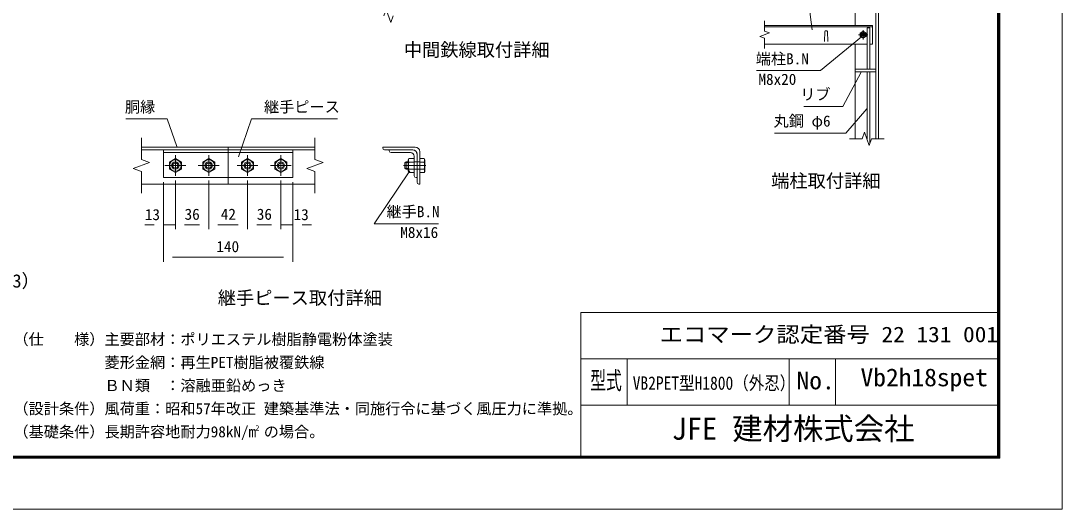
# Model space of a CAD drawing. Units: millimetres, scale not verified, with parts at other scales. Extents: x -4200 to 4200, y -2970 to 2970.
# Drawn here: x -300 to 4200, y -2970 to -858 of the extents above; entities that cross this region are included whole.
import ezdxf
from ezdxf.enums import TextEntityAlignment as Align

# ---------------------------------------------------------------- set-up
doc = ezdxf.new("R2010")
doc.units = ezdxf.units.MM
doc.header["$LTSCALE"] = 20
doc.linetypes.add('DASHED', pattern=[7.5, 6, -1.5])
doc.linetypes.add('USER1', pattern=[50.8, 31.75, -6.35, 6.35, -6.35])
for name, color, linetype, lineweight in [('0-0_D-STR1', 1, 'Continuous', 18), ('0-1_D-BMK', 2, 'USER1', 13), ('0-2_D-STR-DIM', 7, 'Continuous', 9), ('0-3_D-STR3', 3, 'Continuous', 13), ('0-7_D-STR-TXT', 7, 'Continuous', 9), ('0-B_D-TTL', 7, 'Continuous', 9)]:
    doc.layers.add(name, color=color, linetype=linetype, lineweight=lineweight)
doc.layers.add('0-9_D-TTL-TXT', color=7, linetype='Continuous')
doc.styles.add('ＭＳ ゴシック', font='')
doc.styles.get('ＭＳ ゴシック').set_extended_font_data('MS Gothic')

msp = doc.modelspace()

# ---------------------------------------------------------------- linework, layer by layer
at = {"layer": '0-0_D-STR1'}
for p, q in [((3306, -878.2), (3306, -792.2)), ((3394, -792.2), (3394, -1368.2)), ((3406, -792.2), (3406, -1368.2)), ((3380, -878.2), (2914, -878.2)), ((3380, -884.2), (2914, -884.2)), ((3380, -958.2), (3380, -878.2)), ((3174, -904.45), (3172.5, -947.45)), ((3186, -904.45), (3187.5, -947.45)), ((3357.27, -958.2), (2914, -958.2)), ((3306, -1368.2), (3306, -958.2)), ((3380, -958.2), (3369.27, -958.2)), ((3306, -1066.2), (3394, -1066.2)), ((3306, -1078.2), (3394, -1078.2)), ((220.51, -1403.73), (970.51, -1403.73)), ((220.51, -1415.73), (970.51, -1415.73)), ((595.51, -1403.73), (595.51, -1415.73)), ((1403.86, -1403.73), (1263.86, -1403.73)), ((1263.86, -1407.73), (1263.86, -1403.73)), ((1393.86, -1415.73), (1271.86, -1415.73)), ((1411.86, -1555.73), (1411.86, -1433.73)), ((1423.86, -1563.73), (1423.86, -1423.73)), ((220.51, -1563.73), (970.51, -1563.73)), ((595.51, -1535.73), (595.51, -1563.73)), ((1419.86, -1563.73), (1423.86, -1563.73))]:
    msp.add_line(p, q, dxfattribs=at)
at = {"layer": '0-0_D-STR1', "color": 4, "linetype": 'DASHED', "lineweight": 13}
msp.add_line((595.51, -1415.73), (595.51, -1535.73), dxfattribs=at)
at = {"layer": '0-0_D-STR1'}
for centre, radius, start, end in [((3180, -906.95), 6.5, 22.61986, 157.38014), ((1271.86, -1407.73), 8, 180, 270), ((1393.86, -1433.73), 18, 0, 90), ((1403.86, -1423.73), 20, 0, 90), ((1419.86, -1555.73), 8, 180, 270)]:
    msp.add_arc(centre, radius, start, end, dxfattribs=at)
at = {"layer": '0-1_D-BMK'}
for p, q in [((3340, -938.2), (3340, -898.2)), ((3360, -918.2), (3320, -918.2)), ((367.51, -1438.73), (367.51, -1528.73)), ((511.51, -1438.73), (511.51, -1528.73)), ((679.51, -1438.73), (679.51, -1528.73)), ((823.51, -1438.73), (823.51, -1528.73)), ((322.51, -1483.73), (412.51, -1483.73)), ((466.51, -1483.73), (556.51, -1483.73)), ((634.51, -1483.73), (724.51, -1483.73)), ((778.51, -1483.73), (868.51, -1483.73)), ((1353.06, -1483.73), (1449.86, -1483.73))]:
    msp.add_line(p, q, dxfattribs=at)
at = {"layer": '0-2_D-STR-DIM'}
for p, q in [((2914, -857.94), (2914, -902.54)), ((2935.14, -910.24), (2892.86, -925.63)), ((2892.86, -925.63), (2914, -933.33)), ((2914, -902.54), (2935.14, -910.24)), ((2914, -933.33), (2914, -977.94)), ((3345.74, -1340.01), (3335.48, -1368.2)), ((3366.26, -1396.39), (3345.74, -1340.01)), ((220.51, -1363.73), (220.51, -1458.08)), ((970.51, -1363.73), (970.51, -1458.08)), ((3335.48, -1368.2), (3281, -1368.2)), ((3376.52, -1368.2), (3366.26, -1396.39)), ((3431, -1368.2), (3376.52, -1368.2)), ((935.27, -1496.56), (1005.74, -1470.91)), ((1005.74, -1470.91), (970.51, -1458.08)), ((220.51, -1509.38), (220.51, -1603.73)), ((970.51, -1509.38), (935.27, -1496.56)), ((970.51, -1509.38), (970.51, -1603.73)), ((315.51, -1555.73), (315.51, -1899.45)), ((315.51, -1555.73), (315.51, -1759.45)), ((367.51, -1548.73), (367.51, -1759.45)), ((367.51, -1548.73), (367.51, -1759.45)), ((511.51, -1548.73), (511.51, -1759.45)), ((511.51, -1548.73), (511.51, -1759.45)), ((679.51, -1548.73), (679.51, -1759.45)), ((679.51, -1548.73), (679.51, -1759.45)), ((823.51, -1548.73), (823.51, -1759.45)), ((823.51, -1548.73), (823.51, -1759.45)), ((875.51, -1555.73), (875.51, -1899.45)), ((875.51, -1555.73), (875.51, -1759.45)), ((275.51, -1739.45), (235.51, -1739.45)), ((315.51, -1739.45), (367.51, -1739.45)), ((407.51, -1739.45), (471.51, -1739.45)), ((407.51, -1739.45), (447.51, -1739.45)), ((551.51, -1739.45), (639.51, -1739.45)), ((719.51, -1739.45), (783.51, -1739.45)), ((783.51, -1739.45), (743.51, -1739.45)), ((823.51, -1739.45), (875.51, -1739.45)), ((915.51, -1739.45), (955.51, -1739.45)), ((355.51, -1879.45), (835.51, -1879.45))]:
    msp.add_line(p, q, dxfattribs=at)
for points in [[(1268.41, -836.38), (1278.67, -808.19), (1299.2, -864.57), (1309.46, -836.38)], [(220.51, -1509.38), (185.27, -1496.56), (255.74, -1470.91), (220.51, -1458.08)]]:
    msp.add_lwpolyline(points, dxfattribs=at)
at = {"layer": '0-3_D-STR3'}
for p, q in [((3369.27, -888.2), (3369.27, -1066.2)), ((3340, -903.19), (3327, -910.69)), ((3327, -910.69), (3327, -925.7)), ((3327, -925.7), (3340, -933.21)), ((3353, -910.69), (3340, -903.19)), ((3340, -933.21), (3353, -925.7)), ((3353, -925.7), (3353, -910.69)), ((3357.27, -1078.2), (3357.27, -1368.2)), ((3369.27, -1078.2), (3369.27, -1388.13)), ((315.51, -1415.73), (875.51, -1415.73)), ((315.51, -1415.73), (315.51, -1535.73)), ((315.51, -1427.73), (875.51, -1427.73)), ((875.51, -1415.73), (875.51, -1535.73)), ((1291.86, -1415.73), (1291.86, -1419.73)), ((1291.86, -1415.73), (1391.86, -1415.73)), ((1299.86, -1427.73), (1383.86, -1427.73)), ((1411.86, -1435.73), (1411.86, -1535.73)), ((367.51, -1453.71), (341.51, -1468.72)), ((341.51, -1468.72), (341.51, -1498.74)), ((393.51, -1468.72), (367.51, -1453.71)), ((393.51, -1498.74), (393.51, -1468.72)), ((511.51, -1453.71), (485.51, -1468.72)), ((485.51, -1468.72), (485.51, -1498.74)), ((537.51, -1468.72), (511.51, -1453.71)), ((537.51, -1498.74), (537.51, -1468.72)), ((679.51, -1453.71), (653.51, -1468.72)), ((653.51, -1468.72), (653.51, -1498.74)), ((705.51, -1468.72), (679.51, -1453.71)), ((705.51, -1498.74), (705.51, -1468.72)), ((823.51, -1453.71), (797.51, -1468.72)), ((797.51, -1468.72), (797.51, -1498.74)), ((849.51, -1468.72), (823.51, -1453.71)), ((849.51, -1498.74), (849.51, -1468.72)), ((1359.86, -1494.93), (1359.86, -1472.53)), ((1373.86, -1470.73), (1361.66, -1470.73)), ((1373.86, -1467.73), (1364.66, -1467.73)), ((1373.86, -1458.73), (1373.86, -1508.73)), ((1399.86, -1468.72), (1376.76, -1468.72)), ((1399.86, -1443.73), (1399.86, -1527.73)), ((1399.86, -1453.71), (1399.86, -1513.76)), ((1423.86, -1467.73), (1399.86, -1467.73)), ((1423.86, -1513.76), (1423.86, -1453.71)), ((1423.86, -1453.71), (1442.28, -1453.71)), ((1423.86, -1468.72), (1442.28, -1468.72)), ((1445.06, -1458.53), (1442.28, -1453.71)), ((1445.06, -1508.93), (1445.06, -1458.53)), ((341.51, -1498.74), (367.51, -1513.76)), ((367.51, -1513.76), (393.51, -1498.74)), ((485.51, -1498.74), (511.51, -1513.76)), ((511.51, -1513.76), (537.51, -1498.74)), ((653.51, -1498.74), (679.51, -1513.76)), ((679.51, -1513.76), (705.51, -1498.74)), ((797.51, -1498.74), (823.51, -1513.76)), ((823.51, -1513.76), (849.51, -1498.74)), ((1364.66, -1499.73), (1359.86, -1494.93)), ((1373.86, -1496.73), (1361.66, -1496.73)), ((1373.86, -1499.73), (1364.66, -1499.73)), ((1399.86, -1498.74), (1376.76, -1498.74)), ((1423.86, -1499.73), (1399.86, -1499.73)), ((1423.86, -1498.74), (1442.28, -1498.74)), ((1423.86, -1513.76), (1442.28, -1513.76)), ((1445.06, -1508.93), (1442.28, -1513.76)), ((315.51, -1535.73), (875.51, -1535.73)), ((1407.86, -1535.73), (1411.86, -1535.73))]:
    msp.add_line(p, q, dxfattribs=at)
for points in [[(3369.27, -888.2), (3357.27, -888.2), (3357.27, -1066.2)], [(1364.66, -1499.73), (1364.66, -1467.73), (1359.86, -1472.53)], [(1399.86, -1453.71), (1376.76, -1453.71), (1373.86, -1458.73)], [(1399.86, -1513.76), (1376.76, -1513.76), (1373.86, -1508.73)]]:
    msp.add_lwpolyline(points, dxfattribs=at)
for centre, radius in [((3340, -918.2), 12.5), ((3340, -918.2), 8), ((3340, -918.2), 5.6), ((367.51, -1483.73), 25), ((367.51, -1483.73), 16), ((367.51, -1483.73), 11.2), ((511.51, -1483.73), 25), ((511.51, -1483.73), 16), ((511.51, -1483.73), 11.2), ((679.51, -1483.73), 25), ((679.51, -1483.73), 16), ((679.51, -1483.73), 11.2), ((823.51, -1483.73), 25), ((823.51, -1483.73), 16), ((823.51, -1483.73), 11.2)]:
    msp.add_circle(centre, radius, dxfattribs=at)
for centre, radius, start, end in [((1299.86, -1419.73), 8, 180, 270), ((1383.86, -1443.73), 16, 0, 90), ((1391.86, -1435.73), 20, 0, 90), ((1387.73, -1461.22), 13.29, 145.61585, 214.38416), ((1424.12, -1483.73), 49.68, 162.4121, 197.5879), ((1431.31, -1461.22), 13.29, 325.61585, 34.38415), ((1394.92, -1483.73), 49.68, 342.4121, 17.5879), ((1387.73, -1506.25), 13.29, 145.61586, 214.38414), ((1407.86, -1527.73), 8, 180, 270), ((1431.31, -1506.25), 13.29, 325.61585, 34.38415)]:
    msp.add_arc(centre, radius, start, end, dxfattribs=at)
at = {"layer": '0-7_D-STR-TXT'}
for points in [[(2796.47, -785.98), (3105.51, -785.98), (3118.95, -897.03)], [(2879.6, -1072.88), (3155.91, -1072.88), (3332.8, -927.64)], [(3084.15, -1228.87), (3251.82, -1228.87), (3330.8, -1079.96)], [(2957.12, -1344.39), (3265.15, -1344.39), (3355.96, -1239.14)], [(152.79, -1282.39), (332.39, -1282.39), (373.27, -1401.84)], [(1068.28, -1282.39), (697.05, -1282.39), (640.7, -1445.6)], [(1504.13, -1735.21), (1226.81, -1735.21), (1381, -1506.24)]]:
    msp.add_lwpolyline(points, dxfattribs=at)
at = {"layer": '0-B_D-TTL'}
for p, q in [((2120, -2120), (2120, -2740)), ((2120, -2120), (3920, -2120)), ((2120, -2320), (3920, -2320)), ((2320, -2320), (2320, -2520)), ((3020, -2320), (3020, -2520)), ((3220, -2320), (3220, -2520)), ((2120, -2520), (3920, -2520))]:
    msp.add_line(p, q, dxfattribs=at)
at = {"layer": '0-B_D-TTL', "color": 2, "lineweight": 18}
msp.add_lwpolyline([(-4200, 2970), (4200, 2970), (4200, -2970), (-4200, -2970)], close=True, dxfattribs=at)
at = {"layer": '0-B_D-TTL'}
for points in [[(-3930, 2750), (3930, 2750), (3930, -2750), (-3930, -2750)], [(-3927.5, 2747.5), (3927.5, 2747.5), (3927.5, -2747.5), (-3927.5, -2747.5)], [(-3925, 2745), (3925, 2745), (3925, -2745), (-3925, -2745)], [(-3922.5, 2742.5), (3922.5, 2742.5), (3922.5, -2742.5), (-3922.5, -2742.5)], [(-3920, 2740), (3920, 2740), (3920, -2740), (-3920, -2740)]]:
    msp.add_lwpolyline(points, close=True, dxfattribs=at)

# ---------------------------------------------------------------- texts
at = {"layer": '0-2_D-STR-DIM', "style": 'ＭＳ ゴシック'}
for s, p in [('13', (235.59, -1734.25)), ('36', (407.41, -1732.7)), ('42', (563.78, -1732.7)), ('36', (719.41, -1732.7)), ('13', (878.51, -1734.25)), ('140', (544.86, -1872.7))]:
    msp.add_text(s, height=48.09, dxfattribs=at).set_placement(p, align=Align.BOTTOM_LEFT)
at = {"layer": '0-7_D-STR-TXT', "style": 'ＭＳ ゴシック'}
for s, p in [('端柱B.N', (2875.79, -1060.29)), ('M8x20', (2887.51, -1149.09)), ('リブ', (3067.9, -1214.5)), ('胴縁', (149.23, -1268.41)), ('継手ピース', (750.26, -1268.28)), ('丸鋼 φ6', (2952.8, -1329.52)), ('継手B.N', (1280.02, -1721.86)), ('M8x16', (1339.65, -1811.41))]:
    msp.add_text(s, height=48.09, dxfattribs=at).set_placement(p, align=Align.BOTTOM_LEFT)
at = {"layer": '0-9_D-TTL-TXT', "style": 'ＭＳ ゴシック'}
for s, height, p in [('中間鉄線取付詳細', 57.77, (1354.71, -1029.29)), ('端柱取付詳細', 57.77, (2942.11, -1595.78)), ('胴縁断面図（R付L40x40x3）', 57.77, (-1202.53, -2028.85)), ('継手ピース取付詳細', 57.77, (550.54, -2102.05)), ('（仕\u3000\u3000様）主要部材：ポリエステル樹脂静電粉体塗装', 48.09, (-332.45, -2273.6)), ('\u3000\u3000\u3000\u3000\u3000\u3000菱形金網：再生PET樹脂被覆鉄線', 48.09, (-332.45, -2373.6)), ('\u3000\u3000\u3000\u3000\u3000\u3000ＢＮ類\u3000：溶融亜鉛めっき', 48.09, (-332.45, -2473.6)), ('（設計条件）風荷重：昭和57年改正 建築基準法・同施行令に基づく風圧力に準拠。', 48.09, (-332.45, -2573.6)), ('JFE 建材株式会社', 96.19, (2512.38, -2698.5)), ('（基礎条件）長期許容地耐力98kN/m の場合。', 48.09, (-332.45, -2673.6)), ('2', 24.05, (713.02, -2637.79))]:
    msp.add_text(s, height=height, dxfattribs=at).set_placement(p, align=Align.BOTTOM_LEFT)
for s, height, width, p in [('エコマーク認定番号 22 131 001', 67.3, 1.1, (2460, -2267.95)), ('型式', 76.98, 0.65, (2160.27, -2474.8)), ('No.', 76.98, 1.05, (3052, -2474.8)), ('Vb2h18spet', 76.98, 1.05, (3328.67, -2461.47)), ('VB2PET型H1800（外忍）', 57.77, 0.85, (2344, -2470.71))]:
    msp.add_text(s, height=height, dxfattribs=dict(at, width=width)).set_placement(p, align=Align.BOTTOM_LEFT)

doc.saveas('drawing.dxf')
